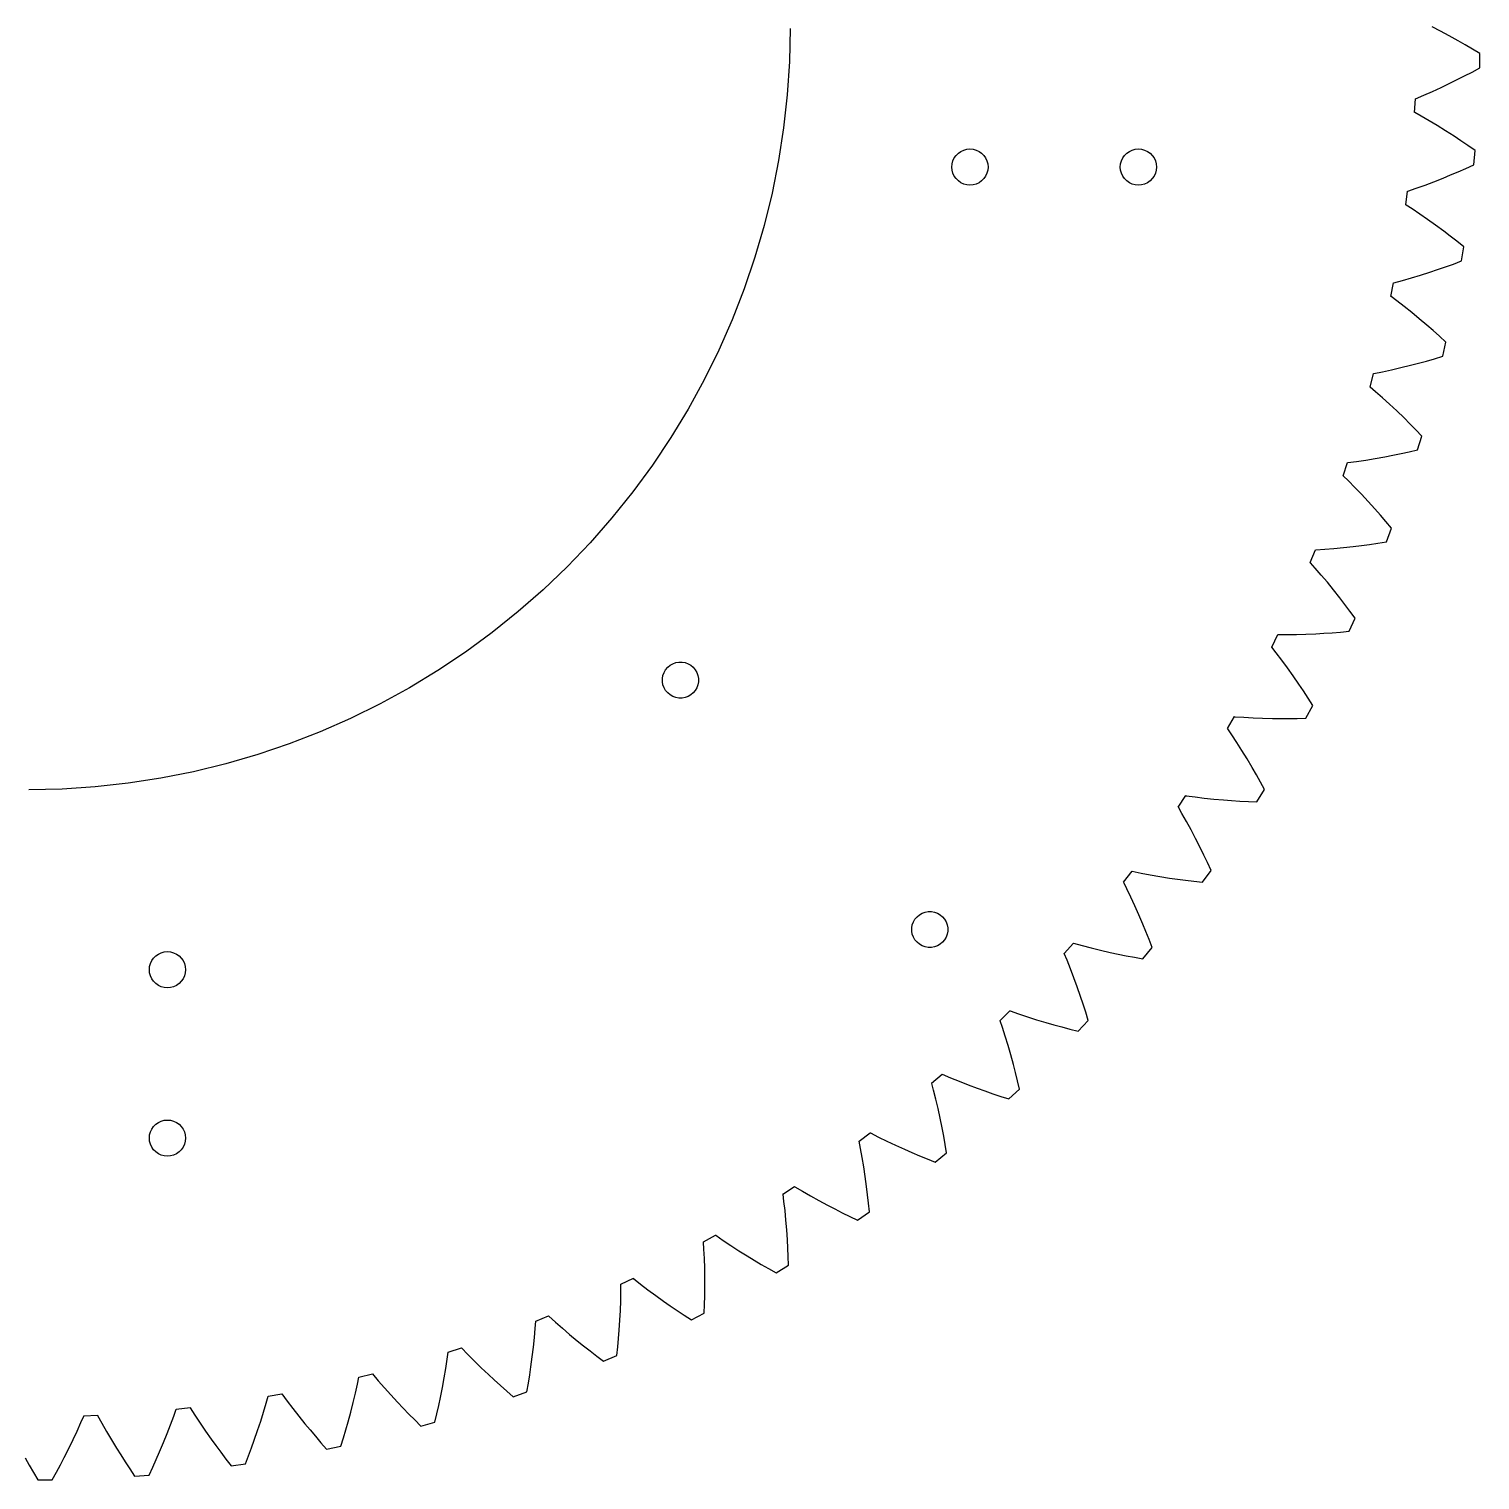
# Model space of a CAD drawing. Header units: metres. Extents: x -120 to 120, y -241 to 0.
# Drawn here: x 0 to 120.4, y -240.8 to -120.4 of the extents above; entities that cross this region are included whole.
import ezdxf

# ---------------------------------------------------------------- set-up
doc = ezdxf.new("R2010")
doc.units = ezdxf.units.M

msp = doc.modelspace()

# ---------------------------------------------------------------- linework, layer by layer
for p, q in [((117.099, -120.624), (116.395, -120.266)), ((63.1452, -120.378), (63.0851, -123.133)), ((117.818, -121.004), (117.099, -120.624)), ((118.552, -121.405), (117.818, -121.004)), ((119.148, -121.742), (118.552, -121.405)), ((119.754, -122.093), (119.148, -121.742)), ((120.368, -122.46), (119.754, -122.093)), ((120.342, -123.661), (120.368, -122.46)), ((63.0851, -123.133), (62.9049, -125.882)), ((119.712, -124), (120.342, -123.661)), ((117.14, -125.282), (117.878, -124.93)), ((117.878, -124.93), (118.48, -124.634)), ((118.48, -124.634), (119.091, -124.324)), ((119.091, -124.324), (119.712, -124)), ((62.9049, -125.882), (62.605, -128.621)), ((114.944, -127.366), (115.008, -126.212)), ((115.008, -126.212), (115.022, -126.213)), ((115.022, -126.213), (115.712, -125.922)), ((115.712, -125.922), (116.417, -125.612)), ((116.417, -125.612), (117.14, -125.282)), ((114.958, -127.367), (114.944, -127.366)), ((115.479, -127.658), (114.958, -127.367)), ((62.605, -128.621), (62.1859, -131.343)), ((116.143, -128.041), (115.479, -127.658)), ((116.821, -128.445), (116.143, -128.041)), ((117.513, -128.872), (116.821, -128.445)), ((118.218, -129.321), (117.513, -128.872)), ((118.791, -129.697), (118.218, -129.321)), ((119.372, -130.088), (118.791, -129.697)), ((76.6556, -131.365), (76.7661, -131.128)), ((76.7661, -131.128), (76.9161, -130.914)), ((76.9161, -130.914), (77.101, -130.729)), ((77.101, -130.729), (77.3152, -130.579)), ((77.3152, -130.579), (77.5522, -130.469)), ((77.5522, -130.469), (77.8047, -130.401)), ((77.8047, -130.401), (78.0652, -130.378)), ((78.0652, -130.378), (78.3257, -130.401)), ((78.3257, -130.401), (78.5782, -130.469)), ((78.5782, -130.469), (78.8152, -130.579)), ((78.8152, -130.579), (79.0294, -130.729)), ((79.0294, -130.729), (79.2142, -130.914)), ((79.2142, -130.914), (79.3642, -131.128)), ((79.3642, -131.128), (79.4747, -131.365)), ((90.6256, -131.365), (90.7361, -131.128)), ((90.7361, -131.128), (90.8861, -130.914)), ((90.8861, -130.914), (91.071, -130.729)), ((91.071, -130.729), (91.2852, -130.579)), ((91.2852, -130.579), (91.5222, -130.469)), ((91.5222, -130.469), (91.7747, -130.401)), ((91.7747, -130.401), (92.0352, -130.378)), ((92.0352, -130.378), (92.2957, -130.401)), ((92.2957, -130.401), (92.5482, -130.469)), ((92.5482, -130.469), (92.7852, -130.579)), ((92.7852, -130.579), (92.9994, -130.729)), ((92.9994, -130.729), (93.1842, -130.914)), ((93.1842, -130.914), (93.3342, -131.128)), ((93.3342, -131.128), (93.4447, -131.365)), ((119.961, -130.495), (119.372, -130.088)), ((119.854, -131.692), (119.961, -130.495)), ((62.1859, -131.343), (61.6484, -134.046)), ((76.5652, -131.878), (76.588, -131.618)), ((76.588, -132.139), (76.5652, -131.878)), ((76.588, -131.618), (76.6556, -131.365)), ((76.6556, -132.391), (76.588, -132.139)), ((79.4747, -131.365), (79.5424, -131.618)), ((79.5424, -132.139), (79.4747, -132.391)), ((79.5424, -131.618), (79.5652, -131.878)), ((79.5652, -131.878), (79.5424, -132.139)), ((90.5352, -131.878), (90.558, -131.618)), ((90.558, -132.139), (90.5352, -131.878)), ((90.558, -131.618), (90.6256, -131.365)), ((90.6256, -132.391), (90.558, -132.139)), ((93.4447, -131.365), (93.5124, -131.618)), ((93.5124, -132.139), (93.4447, -132.391)), ((93.5124, -131.618), (93.5352, -131.878)), ((93.5352, -131.878), (93.5124, -132.139)), ((117.931, -132.538), (118.561, -132.27)), ((118.561, -132.27), (119.203, -131.988)), ((119.203, -131.988), (119.854, -131.692)), ((76.7661, -132.628), (76.6556, -132.391)), ((76.9161, -132.843), (76.7661, -132.628)), ((77.101, -133.028), (76.9161, -132.843)), ((77.3152, -133.177), (77.101, -133.028)), ((77.5522, -133.288), (77.3152, -133.177)), ((77.8047, -133.356), (77.5522, -133.288)), ((78.0652, -133.378), (77.8047, -133.356)), ((78.3257, -133.356), (78.0652, -133.378)), ((78.5782, -133.288), (78.3257, -133.356)), ((78.8152, -133.177), (78.5782, -133.288)), ((79.0294, -133.028), (78.8152, -133.177)), ((79.2142, -132.843), (79.0294, -133.028)), ((79.3642, -132.628), (79.2142, -132.843)), ((79.4747, -132.391), (79.3642, -132.628)), ((90.7361, -132.628), (90.6256, -132.391)), ((90.8861, -132.843), (90.7361, -132.628)), ((91.071, -133.028), (90.8861, -132.843)), ((91.2852, -133.177), (91.071, -133.028)), ((91.5222, -133.288), (91.2852, -133.177)), ((91.7747, -133.356), (91.5222, -133.288)), ((92.0352, -133.378), (91.7747, -133.356)), ((92.2957, -133.356), (92.0352, -133.378)), ((92.5482, -133.288), (92.2957, -133.356)), ((92.7852, -133.177), (92.5482, -133.288)), ((92.9994, -133.028), (92.7852, -133.177)), ((93.1842, -132.843), (92.9994, -133.028)), ((93.3342, -132.628), (93.1842, -132.843)), ((93.4447, -132.391), (93.3342, -132.628)), ((115.083, -133.639), (115.808, -133.376)), ((115.808, -133.376), (116.551, -133.095)), ((116.551, -133.095), (117.311, -132.794)), ((117.311, -132.794), (117.931, -132.538)), ((61.6484, -134.046), (60.9936, -136.722)), ((114.22, -135.028), (114.361, -133.881)), ((114.361, -133.881), (114.376, -133.883)), ((114.376, -133.883), (115.083, -133.639)), ((114.235, -135.03), (114.22, -135.028)), ((114.735, -135.355), (114.235, -135.03)), ((115.372, -135.781), (114.735, -135.355)), ((116.022, -136.23), (115.372, -135.781)), ((60.9936, -136.722), (60.2226, -139.367)), ((116.684, -136.702), (116.022, -136.23)), ((117.357, -137.197), (116.684, -136.702)), ((117.904, -137.611), (117.357, -137.197)), ((118.457, -138.04), (117.904, -137.611)), ((119.017, -138.485), (118.457, -138.04)), ((60.2226, -139.367), (59.3371, -141.975)), ((118.83, -139.672), (119.017, -138.485)), ((115.441, -140.851), (116.219, -140.601)), ((116.219, -140.601), (116.855, -140.388)), ((116.855, -140.388), (117.502, -140.162)), ((117.502, -140.162), (118.161, -139.924)), ((118.161, -139.924), (118.83, -139.672)), ((59.3371, -141.975), (58.3385, -144.543)), ((112.987, -142.625), (113.204, -141.489)), ((113.204, -141.489), (113.218, -141.492)), ((113.218, -141.492), (113.94, -141.296)), ((113.94, -141.296), (114.681, -141.082)), ((114.681, -141.082), (115.441, -140.851)), ((113.001, -142.627), (112.987, -142.625)), ((113.478, -142.985), (113.001, -142.627)), ((114.085, -143.453), (113.478, -142.985)), ((114.704, -143.944), (114.085, -143.453)), ((115.333, -144.459), (114.704, -143.944)), ((58.3385, -144.543), (57.229, -147.065)), ((115.972, -144.998), (115.333, -144.459)), ((116.489, -145.447), (115.972, -144.998)), ((117.013, -145.912), (116.489, -145.447)), ((117.542, -146.394), (117.013, -145.912)), ((117.276, -147.566), (117.542, -146.394)), ((57.229, -147.065), (56.0105, -149.536)), ((115.258, -148.148), (115.919, -147.966)), ((115.919, -147.966), (116.592, -147.772)), ((116.592, -147.772), (117.276, -147.566)), ((111.248, -150.122), (111.541, -149.003)), ((111.541, -149.003), (111.555, -149.007)), ((111.555, -149.007), (112.289, -148.859)), ((112.289, -148.859), (113.042, -148.696)), ((113.042, -148.696), (113.816, -148.516)), ((113.816, -148.516), (114.609, -148.319)), ((114.609, -148.319), (115.258, -148.148)), ((56.0105, -149.536), (54.6853, -151.951)), ((111.262, -150.125), (111.248, -150.122)), ((111.715, -150.514), (111.262, -150.125)), ((112.29, -151.021), (111.715, -150.514)), ((112.874, -151.552), (112.29, -151.021)), ((113.467, -152.108), (112.874, -151.552)), ((54.6853, -151.951), (53.2561, -154.306)), ((114.068, -152.689), (113.467, -152.108)), ((114.555, -153.172), (114.068, -152.689)), ((115.046, -153.671), (114.555, -153.172)), ((115.542, -154.187), (115.046, -153.671)), ((53.2561, -154.306), (51.7255, -156.597)), ((115.199, -155.338), (115.542, -154.187)), ((109.013, -157.486), (109.38, -156.39)), ((109.38, -156.39), (109.394, -156.394)), ((109.394, -156.394), (110.135, -156.296)), ((110.135, -156.296), (110.898, -156.183)), ((110.898, -156.183), (111.682, -156.055)), ((111.682, -156.055), (112.487, -155.912)), ((112.487, -155.912), (113.146, -155.785)), ((113.146, -155.785), (113.817, -155.647)), ((113.817, -155.647), (114.502, -155.498)), ((114.502, -155.498), (115.199, -155.338)), ((51.7255, -156.597), (50.0964, -158.819)), ((109.027, -157.49), (109.013, -157.486)), ((109.453, -157.908), (109.027, -157.49)), ((50.0964, -158.819), (48.372, -160.967)), ((109.992, -158.453), (109.453, -157.908)), ((110.539, -159.022), (109.992, -158.453)), ((111.094, -159.616), (110.539, -159.022)), ((111.655, -160.236), (111.094, -159.616)), ((48.372, -160.967), (46.5555, -163.039)), ((112.109, -160.75), (111.655, -160.236)), ((112.566, -161.281), (112.109, -160.75)), ((113.026, -161.829), (112.566, -161.281)), ((112.606, -162.955), (113.026, -161.829)), ((46.5555, -163.039), (44.6504, -165.029)), ((106.291, -164.684), (106.731, -163.615)), ((106.731, -163.615), (106.744, -163.621)), ((106.744, -163.621), (107.491, -163.572)), ((107.491, -163.572), (108.259, -163.51)), ((108.259, -163.51), (109.05, -163.435)), ((109.05, -163.435), (109.862, -163.345)), ((109.862, -163.345), (110.528, -163.263)), ((110.528, -163.263), (111.207, -163.171)), ((111.207, -163.171), (111.9, -163.068)), ((111.9, -163.068), (112.606, -162.955)), ((106.305, -164.69), (106.291, -164.684)), ((106.701, -165.135), (106.305, -164.69)), ((44.6504, -165.029), (42.6603, -166.934)), ((107.203, -165.715), (106.701, -165.135)), ((107.711, -166.319), (107.203, -165.715)), ((42.6603, -166.934), (40.5889, -168.75)), ((108.225, -166.949), (107.711, -166.319)), ((108.744, -167.605), (108.225, -166.949)), ((109.162, -168.148), (108.744, -167.605)), ((109.582, -168.708), (109.162, -168.148)), ((40.5889, -168.75), (38.4404, -170.475)), ((109.511, -170.381), (110.005, -169.285)), ((110.005, -169.285), (109.582, -168.708)), ((38.4404, -170.475), (36.2186, -172.104)), ((103.095, -171.685), (103.604, -170.647)), ((103.604, -170.647), (103.618, -170.654)), ((103.618, -170.654), (104.365, -170.655)), ((104.365, -170.655), (105.136, -170.645)), ((105.136, -170.645), (105.93, -170.623)), ((105.93, -170.623), (106.747, -170.588)), ((106.747, -170.588), (107.417, -170.55)), ((107.417, -170.55), (108.101, -170.503)), ((108.101, -170.503), (108.799, -170.447)), ((108.799, -170.447), (109.511, -170.381)), ((103.108, -171.691), (103.095, -171.685)), ((103.474, -172.162), (103.108, -171.691)), ((36.2186, -172.104), (33.9279, -173.635)), ((52.9907, -173.369), (53.191, -173.201)), ((53.191, -173.201), (53.4174, -173.07)), ((53.4174, -173.07), (53.6631, -172.981)), ((53.6631, -172.981), (53.9206, -172.936)), ((53.9206, -172.936), (54.1821, -172.936)), ((54.1821, -172.936), (54.4396, -172.981)), ((54.4396, -172.981), (54.6853, -173.07)), ((54.6853, -173.07), (54.9117, -173.201)), ((54.9117, -173.201), (55.112, -173.369)), ((103.936, -172.774), (103.474, -172.162)), ((104.402, -173.411), (103.936, -172.774)), ((33.9279, -173.635), (31.5726, -175.064)), ((52.5571, -174.299), (52.6025, -174.042)), ((52.5571, -174.561), (52.5571, -174.299)), ((52.6025, -174.042), (52.6919, -173.796)), ((52.6919, -173.796), (52.8226, -173.569)), ((52.8226, -173.569), (52.9907, -173.369)), ((55.112, -173.369), (55.2801, -173.569)), ((55.2801, -173.569), (55.4108, -173.796)), ((55.4108, -173.796), (55.5003, -174.042)), ((55.5003, -174.042), (55.5457, -174.299)), ((55.5457, -174.299), (55.5457, -174.561)), ((104.873, -174.074), (104.402, -173.411)), ((105.347, -174.762), (104.873, -174.074)), ((31.5726, -175.064), (29.1572, -176.389)), ((52.6025, -174.818), (52.5571, -174.561)), ((52.6919, -175.064), (52.6025, -174.818)), ((52.8226, -175.29), (52.6919, -175.064)), ((52.9907, -175.49), (52.8226, -175.29)), ((53.191, -175.659), (52.9907, -175.49)), ((53.4174, -175.789), (53.191, -175.659)), ((54.9117, -175.659), (54.6853, -175.789)), ((55.112, -175.49), (54.9117, -175.659)), ((55.2801, -175.29), (55.112, -175.49)), ((55.4108, -175.064), (55.2801, -175.29)), ((55.5003, -174.818), (55.4108, -175.064)), ((55.5457, -174.561), (55.5003, -174.818)), ((105.727, -175.332), (105.347, -174.762)), ((106.109, -175.919), (105.727, -175.332)), ((29.1572, -176.389), (26.6863, -177.607)), ((53.6631, -175.879), (53.4174, -175.789)), ((53.9206, -175.924), (53.6631, -175.879)), ((54.1821, -175.924), (53.9206, -175.924)), ((54.4396, -175.879), (54.1821, -175.924)), ((54.6853, -175.789), (54.4396, -175.879)), ((105.927, -177.584), (106.492, -176.524)), ((106.492, -176.524), (106.109, -175.919)), ((26.6863, -177.607), (24.1646, -178.717)), ((99.4376, -178.456), (100.016, -177.455)), ((100.016, -177.455), (100.028, -177.462)), ((100.028, -177.462), (100.774, -177.514)), ((100.774, -177.514), (101.544, -177.555)), ((101.544, -177.555), (102.338, -177.586)), ((102.338, -177.586), (103.155, -177.605)), ((103.155, -177.605), (103.826, -177.612)), ((103.826, -177.612), (104.511, -177.611)), ((104.511, -177.611), (105.212, -177.602)), ((105.212, -177.602), (105.927, -177.584)), ((24.1646, -178.717), (21.5969, -179.716)), ((99.4502, -178.463), (99.4376, -178.456)), ((99.7839, -178.958), (99.4502, -178.463)), ((100.204, -179.599), (99.7839, -178.958)), ((21.5969, -179.716), (18.9881, -180.601)), ((100.627, -180.266), (100.204, -179.599)), ((101.052, -180.958), (100.627, -180.266)), ((16.3432, -181.372), (13.6671, -182.027)), ((18.9881, -180.601), (16.3432, -181.372)), ((101.479, -181.677), (101.052, -180.958)), ((101.821, -182.272), (101.479, -181.677)), ((10.965, -182.564), (8.2421, -182.983)), ((13.6671, -182.027), (10.965, -182.564)), ((102.163, -182.883), (101.821, -182.272)), ((102.505, -183.511), (102.163, -182.883)), ((2.75435, -183.464), (0, -183.524)), ((5.50346, -183.283), (2.75435, -183.464)), ((8.2421, -182.983), (5.50346, -183.283)), ((95.3364, -184.968), (95.9799, -184.008)), ((95.9799, -184.008), (95.9921, -184.016)), ((95.9921, -184.016), (96.7331, -184.117)), ((96.7331, -184.117), (97.4985, -184.21)), ((101.869, -184.531), (102.505, -183.511)), ((95.3485, -184.976), (95.3364, -184.968)), ((95.6484, -185.492), (95.3485, -184.976)), ((97.4985, -184.21), (98.2884, -184.293)), ((98.2884, -184.293), (99.1025, -184.368)), ((99.1025, -184.368), (99.7712, -184.419)), ((99.7712, -184.419), (100.455, -184.464)), ((100.455, -184.464), (101.155, -184.501)), ((101.155, -184.501), (101.869, -184.531)), ((96.0249, -186.159), (95.6484, -185.492)), ((96.4024, -186.853), (96.0249, -186.159)), ((96.7803, -187.573), (96.4024, -186.853)), ((97.1579, -188.318), (96.7803, -187.573)), ((97.4594, -188.934), (97.1579, -188.318)), ((97.7598, -189.567), (97.4594, -188.934)), ((98.0588, -190.217), (97.7598, -189.567)), ((90.8094, -191.192), (91.5156, -190.277)), ((90.8209, -191.201), (90.8094, -191.192)), ((91.0857, -191.735), (90.8209, -191.201)), ((91.5156, -190.277), (91.5272, -190.285)), ((91.5272, -190.285), (92.2598, -190.436)), ((92.2598, -190.436), (93.0173, -190.579)), ((93.0173, -190.579), (93.7999, -190.716)), ((93.7999, -190.716), (94.6072, -190.844)), ((94.6072, -190.844), (95.2709, -190.94)), ((95.2709, -190.94), (95.9505, -191.031)), ((95.9505, -191.031), (96.6458, -191.115)), ((96.6458, -191.115), (97.3569, -191.192)), ((97.3569, -191.192), (98.0588, -190.217)), ((91.4167, -192.426), (91.0857, -191.735)), ((91.7471, -193.143), (91.4167, -192.426)), ((73.8727, -193.883), (74.0991, -193.752)), ((74.0991, -193.752), (74.3448, -193.663)), ((74.3448, -193.663), (74.6023, -193.617)), ((74.6023, -193.617), (74.8637, -193.617)), ((74.8637, -193.617), (75.1212, -193.663)), ((75.1212, -193.663), (75.3669, -193.752)), ((75.3669, -193.752), (75.5934, -193.883)), ((92.0761, -193.887), (91.7471, -193.143)), ((73.2387, -194.981), (73.2841, -194.723)), ((73.2841, -194.723), (73.3736, -194.478)), ((73.3736, -194.478), (73.5043, -194.251)), ((73.5043, -194.251), (73.6723, -194.051)), ((73.6723, -194.051), (73.8727, -193.883)), ((75.5934, -193.883), (75.7937, -194.051)), ((75.7937, -194.051), (75.9617, -194.251)), ((75.9617, -194.251), (76.0925, -194.478)), ((76.0925, -194.478), (76.1819, -194.723)), ((76.1819, -194.723), (76.2273, -194.981)), ((92.4031, -194.656), (92.0761, -193.887)), ((92.6627, -195.291), (92.4031, -194.656)), ((73.2387, -195.242), (73.2387, -194.981)), ((73.2841, -195.5), (73.2387, -195.242)), ((73.3736, -195.745), (73.2841, -195.5)), ((73.5043, -195.972), (73.3736, -195.745)), ((73.6723, -196.172), (73.5043, -195.972)), ((75.9617, -195.972), (75.7937, -196.172)), ((76.0925, -195.745), (75.9617, -195.972)), ((76.1819, -195.5), (76.0925, -195.745)), ((76.2273, -195.242), (76.1819, -195.5)), ((76.2273, -194.981), (76.2273, -195.242)), ((92.9202, -195.942), (92.6627, -195.291)), ((93.1752, -196.61), (92.9202, -195.942)), ((10.3509, -197.479), (10.5358, -197.295)), ((10.5358, -197.295), (10.75, -197.145)), ((10.75, -197.145), (10.987, -197.034)), ((10.987, -197.034), (11.2395, -196.966)), ((11.2395, -196.966), (11.5, -196.944)), ((11.5, -196.944), (11.7605, -196.966)), ((11.7605, -196.966), (12.013, -197.034)), ((12.013, -197.034), (12.25, -197.145)), ((12.25, -197.145), (12.4642, -197.295)), ((12.4642, -197.295), (12.6491, -197.479)), ((73.8727, -196.34), (73.6723, -196.172)), ((74.0991, -196.471), (73.8727, -196.34)), ((74.3448, -196.56), (74.0991, -196.471)), ((74.6023, -196.606), (74.3448, -196.56)), ((74.8637, -196.606), (74.6023, -196.606)), ((75.1212, -196.56), (74.8637, -196.606)), ((75.3669, -196.471), (75.1212, -196.56)), ((75.5934, -196.34), (75.3669, -196.471)), ((75.7937, -196.172), (75.5934, -196.34)), ((85.8768, -197.099), (86.6425, -196.233)), ((85.8877, -197.109), (85.8768, -197.099)), ((86.1162, -197.66), (85.8877, -197.109)), ((86.6425, -196.233), (86.6535, -196.243)), ((86.6535, -196.243), (87.3745, -196.442)), ((87.3745, -196.442), (88.1207, -196.635)), ((88.1207, -196.635), (88.8924, -196.824)), ((88.8924, -196.824), (89.6894, -197.006)), ((89.6894, -197.006), (90.3452, -197.146)), ((90.3452, -197.146), (91.0172, -197.282)), ((91.0172, -197.282), (91.7054, -197.412)), ((92.4097, -197.536), (93.1752, -196.61)), ((10, -198.444), (10.0228, -198.183)), ((10.0228, -198.704), (10, -198.444)), ((10.0228, -198.183), (10.0905, -197.931)), ((10.0905, -197.931), (10.201, -197.694)), ((10.201, -197.694), (10.3509, -197.479)), ((12.6491, -197.479), (12.799, -197.694)), ((12.799, -197.694), (12.9095, -197.931)), ((12.9095, -197.931), (12.9772, -198.183)), ((12.9772, -198.183), (13, -198.444)), ((13, -198.444), (12.9772, -198.704)), ((86.4003, -198.371), (86.1162, -197.66)), ((86.6821, -199.109), (86.4003, -198.371)), ((91.7054, -197.412), (92.4097, -197.536)), ((10.0905, -198.957), (10.0228, -198.704)), ((10.201, -199.194), (10.0905, -198.957)), ((10.3509, -199.408), (10.201, -199.194)), ((10.5358, -199.593), (10.3509, -199.408)), ((10.75, -199.743), (10.5358, -199.593)), ((10.987, -199.853), (10.75, -199.743)), ((12.25, -199.743), (12.013, -199.853)), ((12.4642, -199.593), (12.25, -199.743)), ((12.6491, -199.408), (12.4642, -199.593)), ((12.799, -199.194), (12.6491, -199.408)), ((12.9095, -198.957), (12.799, -199.194)), ((12.9772, -198.704), (12.9095, -198.957)), ((86.9607, -199.873), (86.6821, -199.109)), ((11.2395, -199.921), (10.987, -199.853)), ((11.5, -199.944), (11.2395, -199.921)), ((11.7605, -199.921), (11.5, -199.944)), ((12.013, -199.853), (11.7605, -199.921)), ((87.2355, -200.662), (86.9607, -199.873)), ((87.4522, -201.313), (87.2355, -200.662)), ((80.5606, -202.663), (81.3825, -201.851)), ((81.3825, -201.851), (81.3928, -201.861)), ((81.3928, -201.861), (82.0989, -202.108)), ((82.0989, -202.108), (82.8305, -202.351)), ((87.6656, -201.98), (87.4522, -201.313)), ((87.8754, -202.663), (87.6656, -201.98)), ((80.5709, -202.674), (80.5606, -202.663)), ((80.7621, -203.239), (80.5709, -202.674)), ((80.998, -203.968), (80.7621, -203.239)), ((82.8305, -202.351), (83.5879, -202.59)), ((83.5879, -202.59), (84.3709, -202.825)), ((84.3709, -202.825), (85.0159, -203.009)), ((85.0159, -203.009), (85.6774, -203.189)), ((85.6774, -203.189), (86.3553, -203.365)), ((86.3553, -203.365), (87.0497, -203.536)), ((87.0497, -203.536), (87.8754, -202.663)), ((81.2299, -204.723), (80.998, -203.968)), ((81.4569, -205.503), (81.2299, -204.723)), ((81.6784, -206.31), (81.4569, -205.503)), ((81.8511, -206.973), (81.6784, -206.31)), ((82.0195, -207.653), (81.8511, -206.973)), ((74.8847, -207.861), (75.759, -207.105)), ((74.8942, -207.872), (74.8847, -207.861)), ((75.0473, -208.448), (74.8942, -207.872)), ((75.759, -207.105), (75.7686, -207.116)), ((75.7686, -207.116), (76.4566, -207.409)), ((76.4566, -207.409), (77.1704, -207.7)), ((77.1704, -207.7), (77.91, -207.99)), ((77.91, -207.99), (78.6757, -208.276)), ((82.1831, -208.349), (82.0195, -207.653)), ((75.234, -209.192), (75.0473, -208.448)), ((75.4149, -209.96), (75.234, -209.192)), ((78.6757, -208.276), (79.3069, -208.503)), ((79.3069, -208.503), (79.9549, -208.727)), ((79.9549, -208.727), (80.6196, -208.948)), ((80.6196, -208.948), (81.301, -209.165)), ((81.301, -209.165), (82.1831, -208.349)), ((75.5892, -210.754), (75.4149, -209.96)), ((10.0905, -211.901), (10.201, -211.664)), ((10.201, -211.664), (10.3509, -211.449)), ((10.3509, -211.449), (10.5358, -211.265)), ((10.5358, -211.265), (10.75, -211.115)), ((10.75, -211.115), (10.987, -211.004)), ((10.987, -211.004), (11.2395, -210.936)), ((11.2395, -210.936), (11.5, -210.914)), ((11.5, -210.914), (11.7605, -210.936)), ((11.7605, -210.936), (12.013, -211.004)), ((12.013, -211.004), (12.25, -211.115)), ((12.25, -211.115), (12.4642, -211.265)), ((12.4642, -211.265), (12.6491, -211.449)), ((12.6491, -211.449), (12.799, -211.664)), ((12.799, -211.664), (12.9095, -211.901)), ((75.7564, -211.573), (75.5892, -210.754)), ((75.8844, -212.247), (75.7564, -211.573)), ((10, -212.414), (10.0228, -212.153)), ((10.0228, -212.674), (10, -212.414)), ((10.0228, -212.153), (10.0905, -211.901)), ((10.0905, -212.927), (10.0228, -212.674)), ((10.201, -213.164), (10.0905, -212.927)), ((12.9095, -212.927), (12.799, -213.164)), ((12.9095, -211.901), (12.9772, -212.153)), ((12.9772, -212.674), (12.9095, -212.927)), ((12.9772, -212.153), (13, -212.414)), ((13, -212.414), (12.9772, -212.674)), ((68.8743, -212.667), (69.7972, -211.971)), ((68.8831, -212.679), (68.8743, -212.667)), ((68.9973, -213.264), (68.8831, -212.679)), ((69.7972, -211.971), (69.806, -211.983)), ((69.806, -211.983), (70.4729, -212.321)), ((70.4729, -212.321), (71.1656, -212.66)), ((71.1656, -212.66), (71.8843, -212.998)), ((71.8843, -212.998), (72.6291, -213.335)), ((76.007, -212.936), (75.8844, -212.247)), ((76.1238, -213.642), (76.007, -212.936)), ((10.3509, -213.378), (10.201, -213.164)), ((10.5358, -213.563), (10.3509, -213.378)), ((10.75, -213.713), (10.5358, -213.563)), ((10.987, -213.823), (10.75, -213.713)), ((11.2395, -213.891), (10.987, -213.823)), ((11.5, -213.914), (11.2395, -213.891)), ((11.7605, -213.891), (11.5, -213.914)), ((12.013, -213.823), (11.7605, -213.891)), ((12.25, -213.713), (12.013, -213.823)), ((12.4642, -213.563), (12.25, -213.713)), ((12.6491, -213.378), (12.4642, -213.563)), ((12.799, -213.164), (12.6491, -213.378)), ((69.1339, -214.018), (68.9973, -213.264)), ((69.2631, -214.797), (69.1339, -214.018)), ((72.6291, -213.335), (73.2438, -213.603)), ((73.2438, -213.603), (73.8753, -213.87)), ((73.8753, -213.87), (74.5238, -214.135)), ((74.5238, -214.135), (75.1891, -214.397)), ((75.1891, -214.397), (76.1238, -213.642)), ((69.384, -215.601), (69.2631, -214.797)), ((62.5563, -217.061), (63.5236, -216.428)), ((63.5236, -216.428), (63.5316, -216.441)), ((63.5316, -216.441), (64.1744, -216.823)), ((69.4961, -216.43), (69.384, -215.601)), ((69.5789, -217.11), (69.4961, -216.43)), ((62.5643, -217.073), (62.5563, -217.061)), ((62.6391, -217.665), (62.5643, -217.073)), ((62.7251, -218.427), (62.6391, -217.665)), ((64.1744, -216.823), (64.843, -217.207)), ((64.843, -217.207), (65.5374, -217.593)), ((65.5374, -217.593), (66.2581, -217.979)), ((69.6551, -217.806), (69.5789, -217.11)), ((69.7245, -218.518), (69.6551, -217.806)), ((62.8019, -219.213), (62.7251, -218.427)), ((66.2581, -217.979), (66.8535, -218.287)), ((66.8535, -218.287), (67.4658, -218.595)), ((67.4658, -218.595), (68.0951, -218.903)), ((68.0951, -218.903), (68.7415, -219.209)), ((68.7415, -219.209), (69.7245, -218.518)), ((62.8689, -220.023), (62.8019, -219.213)), ((62.9254, -220.857), (62.8689, -220.023)), ((55.9589, -221.024), (56.9663, -220.457)), ((55.966, -221.036), (55.9589, -221.024)), ((56.0012, -221.632), (55.966, -221.036)), ((56.9663, -220.457), (56.9735, -220.47)), ((56.9735, -220.47), (57.5893, -220.894)), ((57.5893, -220.894), (58.2307, -221.322)), ((58.2307, -221.322), (58.8979, -221.753)), ((62.9625, -221.541), (62.9254, -220.857)), ((56.0361, -222.397), (56.0012, -221.632)), ((56.0603, -223.187), (56.0361, -222.397)), ((58.8979, -221.753), (59.5911, -222.186)), ((59.5911, -222.186), (60.1646, -222.534)), ((60.1646, -222.534), (60.755, -222.882)), ((62.9921, -222.241), (62.9625, -221.541)), ((63.0137, -222.956), (62.9921, -222.241)), ((56.073, -223.999), (56.0603, -223.187)), ((60.755, -222.882), (61.3623, -223.231)), ((61.3623, -223.231), (61.9868, -223.58)), ((61.9868, -223.58), (63.0137, -222.956)), ((49.1116, -224.536), (50.1546, -224.038)), ((49.1178, -224.55), (49.1116, -224.536)), ((49.1132, -225.146), (49.1178, -224.55)), ((50.1546, -224.038), (50.1609, -224.051)), ((50.1609, -224.051), (50.747, -224.516)), ((50.747, -224.516), (51.3584, -224.986)), ((51.3584, -224.986), (51.9953, -225.46)), ((56.065, -225.521), (56.0736, -224.835)), ((56.0736, -224.835), (56.073, -223.999)), ((49.0682, -226.701), (49.0968, -225.912)), ((49.0968, -225.912), (49.1132, -225.146)), ((51.9953, -225.46), (52.6581, -225.939)), ((52.6581, -225.939), (53.207, -226.324)), ((56.0216, -226.936), (56.0477, -226.221)), ((56.0477, -226.221), (56.065, -225.521)), ((42.0449, -227.584), (43.1189, -227.157)), ((43.1189, -227.157), (43.1243, -227.17)), ((43.1243, -227.17), (43.6781, -227.673)), ((49.0267, -227.513), (49.0682, -226.701)), ((53.207, -226.324), (53.7728, -226.711)), ((53.7728, -226.711), (54.3555, -227.1)), ((54.3555, -227.1), (54.9553, -227.49)), ((54.9553, -227.49), (56.0216, -226.936)), ((41.9383, -228.956), (42.0058, -228.193)), ((42.0058, -228.193), (42.0503, -227.598)), ((42.0503, -227.598), (42.0449, -227.584)), ((43.6781, -227.673), (44.2567, -228.183)), ((44.2567, -228.183), (44.8605, -228.699)), ((48.917, -229.031), (48.9715, -228.347)), ((48.9715, -228.347), (49.0267, -227.513)), ((34.7905, -230.153), (35.8906, -229.798)), ((35.8906, -229.798), (35.8951, -229.812)), ((35.8951, -229.812), (36.4141, -230.351)), ((41.7614, -230.549), (41.8571, -229.741)), ((41.8571, -229.741), (41.9383, -228.956)), ((44.8605, -228.699), (45.4898, -229.22)), ((45.4898, -229.22), (46.0118, -229.642)), ((46.0118, -229.642), (46.5504, -230.066)), ((48.7792, -230.44), (48.8531, -229.728)), ((48.8531, -229.728), (48.917, -229.031)), ((34.5925, -231.515), (34.7108, -230.757)), ((34.7108, -230.757), (34.7949, -230.167)), ((34.7949, -230.167), (34.7905, -230.153)), ((36.4141, -230.351), (36.9574, -230.898)), ((36.9574, -230.898), (37.5253, -231.453)), ((41.6506, -231.377), (41.7614, -230.549)), ((46.5504, -230.066), (47.1059, -230.492)), ((47.1059, -230.492), (47.6783, -230.921)), ((47.6783, -230.921), (48.7792, -230.44)), ((27.2608, -232.829), (27.3841, -232.246)), ((27.3806, -232.232), (28.502, -231.951)), ((27.3841, -232.246), (27.3806, -232.232)), ((28.502, -231.951), (28.5056, -231.965)), ((28.5056, -231.965), (28.9874, -232.537)), ((34.459, -232.293), (34.5925, -231.515)), ((37.5253, -231.453), (38.1184, -232.016)), ((38.1184, -232.016), (38.6111, -232.471)), ((41.4402, -232.747), (41.5506, -232.056)), ((41.5506, -232.056), (41.6506, -231.377)), ((27.0921, -233.577), (27.2608, -232.829)), ((28.9874, -232.537), (29.4929, -233.12)), ((29.4929, -233.12), (30.0226, -233.712)), ((34.1437, -233.911), (34.3096, -233.092)), ((34.3096, -233.092), (34.459, -232.293)), ((38.6111, -232.471), (39.1202, -232.93)), ((39.1202, -232.93), (39.6459, -233.393)), ((39.6459, -233.393), (40.1884, -233.859)), ((40.1884, -233.859), (41.319, -233.452)), ((41.319, -233.452), (41.4402, -232.747)), ((19.4708, -235.134), (19.689, -234.399)), ((19.689, -234.399), (19.8511, -233.825)), ((19.8485, -233.811), (20.9861, -233.606)), ((19.8511, -233.825), (19.8485, -233.811)), ((20.9861, -233.606), (20.9888, -233.62)), ((20.9888, -233.62), (21.4313, -234.223)), ((21.4313, -234.223), (21.8968, -234.838)), ((26.7045, -235.132), (26.9069, -234.345)), ((26.9069, -234.345), (27.0921, -233.577)), ((30.0226, -233.712), (30.5767, -234.313)), ((30.5767, -234.313), (31.0379, -234.799)), ((33.8423, -235.264), (33.9986, -234.581)), ((33.9986, -234.581), (34.1437, -233.911)), ((4.31584, -236.006), (4.55298, -235.459)), ((4.5524, -235.444), (5.70711, -235.393)), ((4.55298, -235.459), (4.5524, -235.444)), ((5.70711, -235.393), (5.70782, -235.407)), ((5.70782, -235.407), (6.06606, -236.064)), ((11.7625, -236.178), (12.0293, -235.46)), ((12.0293, -235.46), (12.2293, -234.898)), ((12.2278, -234.883), (13.3765, -234.755)), ((12.2293, -234.898), (12.2278, -234.883)), ((13.3765, -234.755), (13.3782, -234.769)), ((13.3782, -234.769), (13.7794, -235.4)), ((13.7794, -235.4), (14.2029, -236.045)), ((19.2347, -235.887), (19.4708, -235.134)), ((21.8968, -234.838), (22.3857, -235.464)), ((22.3857, -235.464), (22.8985, -236.1)), ((26.4842, -235.938), (26.7045, -235.132)), ((31.0379, -234.799), (31.5152, -235.292)), ((31.5152, -235.292), (32.0089, -235.788)), ((32.0089, -235.788), (32.519, -236.29)), ((33.6743, -235.959), (33.8423, -235.264)), ((3.6673, -237.42), (4.00168, -236.705)), ((4.00168, -236.705), (4.31584, -236.006)), ((6.06606, -236.064), (6.44548, -236.735)), ((6.44548, -236.735), (6.84659, -237.421)), ((11.1711, -237.667), (11.4766, -236.914)), ((11.4766, -236.914), (11.7625, -236.178)), ((14.2029, -236.045), (14.6489, -236.702)), ((14.6489, -236.702), (15.1179, -237.371)), ((18.7066, -237.449), (18.9802, -236.659)), ((18.9802, -236.659), (19.2347, -235.887)), ((22.8985, -236.1), (23.3261, -236.617)), ((23.3261, -236.617), (23.7695, -237.14)), ((26.0932, -237.268), (26.2948, -236.597)), ((26.2948, -236.597), (26.4842, -235.938)), ((32.519, -236.29), (33.6743, -235.959)), ((2.93562, -238.898), (3.31212, -238.152)), ((3.31212, -238.152), (3.6673, -237.42)), ((6.84659, -237.421), (7.26991, -238.12)), ((7.26991, -238.12), (7.62489, -238.689)), ((10.8453, -238.437), (11.1711, -237.667)), ((15.1179, -237.371), (15.5101, -237.915)), ((15.5101, -237.915), (15.9176, -238.467)), ((18.2275, -238.75), (18.4735, -238.094)), ((18.4735, -238.094), (18.7066, -237.449)), ((23.7695, -237.14), (24.2289, -237.669)), ((24.2289, -237.669), (24.7044, -238.203)), ((24.7044, -238.203), (25.8791, -237.95)), ((25.8791, -237.95), (26.0932, -237.268)), ((-0.29439, -238.934), (0.03595, -239.535)), ((2.61871, -239.506), (2.93562, -238.898)), ((7.62489, -238.689), (7.99464, -239.266)), ((7.99464, -239.266), (8.37944, -239.851)), ((10.2805, -239.703), (10.5697, -239.065)), ((10.5697, -239.065), (10.8453, -238.437)), ((15.9176, -238.467), (16.3406, -239.025)), ((16.3406, -239.025), (16.7794, -239.59)), ((16.7794, -239.59), (17.9684, -239.416)), ((17.9684, -239.416), (18.2275, -238.75)), ((0.03595, -239.535), (0.3808, -240.144)), ((0.3808, -240.144), (0.74037, -240.763)), ((1.94183, -240.749), (2.28754, -240.123)), ((2.28754, -240.123), (2.61871, -239.506)), ((8.37944, -239.851), (8.7795, -240.444)), ((8.7795, -240.444), (9.97739, -240.351)), ((9.97739, -240.351), (10.2805, -239.703)), ((0.74037, -240.763), (1.94183, -240.749))]:
    msp.add_line(p, q)

doc.saveas('drawing.dxf')
